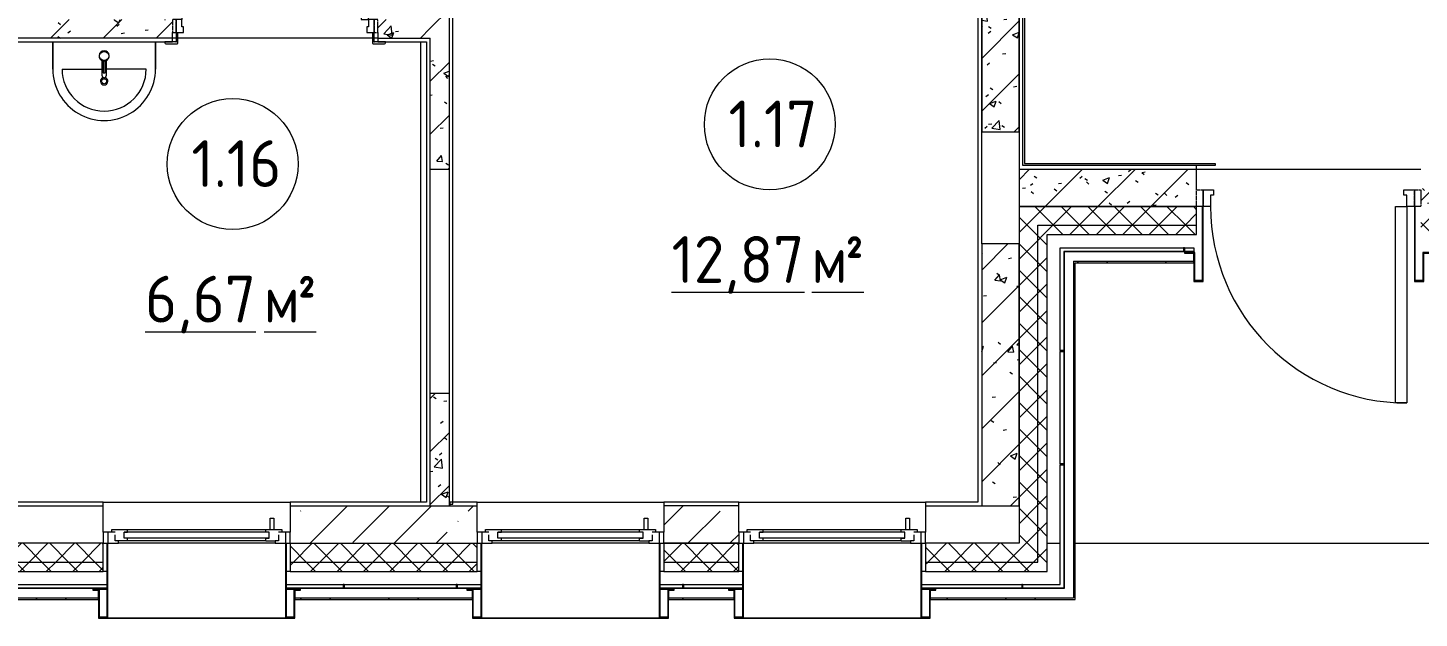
# Model space of a CAD drawing. Header units: millimetres. Extents: x -584918 to 2941280, y 3000189 to 4229862.
# Drawn here: x -426739 to -419294, y 3670675 to 3673830 of the extents above; entities that cross this region are included whole.
import ezdxf

# ---------------------------------------------------------------- set-up
doc = ezdxf.new("R2010")
doc.units = ezdxf.units.MM
doc.linetypes.add('ASVP_Невидимые', pattern=[5, 3, -2])
for name, color, linetype, lineweight in [('_ Окна', 7, 'Continuous', 0), ('Витраж', 7, 'Continuous', 0), ('Двери', 7, 'Continuous', 0), ('Марки помещений', 7, 'Continuous', 0), ('Обобщенные модели', 7, 'Continuous', 0), ('Окна', 7, 'Continuous', 0), ('Перекрытие', 7, 'Continuous', 0), ('Сантехника', 7, 'Continuous', 0), ('Стены', 7, 'Continuous', 0), ('Стены внутренние', 7, 'Continuous', 0), ('Стены наружные', 7, 'Continuous', 0), ('Стены несущие', 7, 'Continuous', 0), ('Стены отделка', 7, 'Continuous', 0), ('Стены перегородки', 7, 'Continuous', 0), ('Стены штриховка', 7, 'Continuous', 0), ('экспертиза условные обозначения', 1, 'Continuous', 0)]:
    doc.layers.add(name, color=color, linetype=linetype, lineweight=lineweight)
doc.styles.add('GOST Common_2', font='', dxfattribs={"height": 500})
doc.styles.add('GOST Common_3', font='', dxfattribs={"width": 0.9, "height": 500})
doc.styles.get('GOST Common_2').set_extended_font_data('GOST Common')
doc.styles.get('GOST Common_3').set_extended_font_data('GOST Common')
pattern_1 = [(45, (-437515.92, 3663725.22), (-141.4214, 141.4214), [])]
pattern_2 = [(50, (-437515.92, 3663725.22), (364.368, -31.8783), [38.1, -419.1]), (355, (-437515.92, 3663725.2), (-70.486, 382.113), [30.48, -335.28]), (100.451, (-437485.56, 3663722.56), (293.885, 350.2334), [32.38, -356.18]), (46.184, (-437515.92, 3663826.8), (542.1585, -84.086), [57.15, -628.65]), (96.636, (-437470.74, 3663819.8), (474.805, 494.855), [48.57, -534.27]), (351.184, (-437515.9, 3663826.8), (474.81, 494.85), [45.72, -502.92]), (21, (-437465.12, 3663801.42), (303.2285, -204.5305), [38.1, -419.1]), (326, (-437465.12, 3663801.4), (123.604, 368.376), [30.48, -335.28]), (71.451, (-437439.86, 3663784.37), (426.834, 163.843), [32.38, -356.18]), (37.5, (-437515.92, 3663725.22), (6.17665, 169.11015), [16.764, -314.452, 16.764, -323.596, -336.55]), (37.5, (-437515.92, 3663725.22), (6.17665, 169.11015), [-671.576, 16.764, -319.786]), (7.5, (-437515.92, 3663725.22), (133.6389, 200.3615), [16.764, -177.292, 16.764, -306.832, -128.27]), (7.5, (-437515.92, 3663725.22), (133.6389, 200.3615), [-517.652, 16.764, -111.506]), (327.5, (-437629.21, 3663725.22), (271.1818, -11.4584), [16.764, -110.236, 16.764, -379.476, -525.78]), (327.5, (-437629.21, 3663725.22), (271.1818, -11.4584), [-523.24, 16.764, -509.016]), (317.5, (-437680, 3663725.22), (296.2585, 50.8528), [16.764, -148.336, 16.764, -246.38, -373.38]), (317.5, (-437680, 3663725.22), (296.2585, 50.8528), [-428.244, 16.764, -356.616])]
pattern_3 = [(45, (-437515.92, 3663725.22), (-235.732, 235.732), []), (45, (-437358.77, 3663725.22), (-235.732, 235.732), [])]
pattern_4 = [(45, (-437515.92, 3663725.22), (-70.7107, 70.7107), []), (135, (-437515.92, 3663725.22), (-70.7107, -70.7107), [])]

# ---------------------------------------------------------------- blocks, each defined once
blk = doc.blocks.new('ASVP_ДверьДеревянная_1 полотно - Входная_внутр_ 1000х2000h_полотно_ Г Л _950 в свету_-7521736-АР Этаж 01')
at = {"layer": 'Двери', "lineweight": 18}
for p, q in [((500, 1050), (460, 1050)), ((460, 1050), (460, 50)), ((500, 50), (500, 1050)), ((-500, 50), (-530, 50)), ((-530, 50), (-530, -20)), ((-500, 10), (-500, 50)), ((-490, 10), (-500, 10)), ((-490, -20), (-490, 10)), ((460, 50), (500, 50)), ((500, 10), (490, 10)), ((490, 10), (490, -20)), ((530, 50), (500, 50)), ((500, 50), (500, 10)), ((530, -20), (530, 50)), ((-530, -20), (-490, -20)), ((490, -20), (530, -20))]:
    blk.add_line(p, q, dxfattribs=at)
at = {"layer": 'Двери', "linetype": 'ASVP_Невидимые', "lineweight": 18}
for p, q in [((-530, 50), (-550, 50)), ((-550, 50), (-550, -20)), ((-530, -20), (-530, 50)), ((550, 50), (530, 50)), ((530, 50), (530, -20)), ((550, -20), (550, 50)), ((-550, -20), (-530, -20)), ((530, -20), (550, -20))]:
    blk.add_line(p, q, dxfattribs=at)
at = {"layer": 'Двери'}
blk.add_arc((500, 50), 1000, 90, 180, dxfattribs=at)
blk = doc.blocks.new('ASVP_НАЛИЧНИК МДФ_Двери - Наличник дверной МДФ-V1-АР Этаж 01')
at = {"layer": 'Обобщенные модели'}
h = blk.add_hatch(dxfattribs=at)
h.set_pattern_fill('FP_4', color=256, style=0, pattern_type=2)
h.set_pattern_definition([(216.87, (-11934, -9612.83), (1249.4985, 833.00223), [208.25, -1874.25]), (206.565, (-11684.1, -9737.78), (-416.5007, -416.5004), [465.661, -465.661]), (198.435, (-11684.1, -9946.03), (-832.9995, -416.5009), [263.418, -1053.671])])
h.paths.add_polyline_path([(-525, -10), (-521.5, -8.5), (-520, -5), (-520, 50), (-530, 50), (-531, 0), (-590, -1), (-590, -5), (-588.5, -8.5), (-585, -10), (-530, -10)])
h.paths.add_polyline_path([(525, -10), (585, -10), (588.5, -8.5), (590, -5), (590, 0), (530, 0), (530, 50), (520, 50), (520, -5), (521.5, -8.5)])
for p, q in [((-531, 0), (-590, 0)), ((-590, 0), (-590, -5)), ((-531, -1), (-531, 0)), ((-530, 50), (-530, -1)), ((-520, -5), (-520, 50)), ((520, 50), (520, -5)), ((530, -1), (530, 50)), ((590, 0), (531, 0)), ((531, 0), (531, -1)), ((590, -5), (590, 0)), ((-585, -10), (-525, -10)), ((-530, -1), (-531, -1)), ((525, -10), (585, -10)), ((531, -1), (530, -1))]:
    blk.add_line(p, q, dxfattribs=at)
for centre, start, end in [((-585, -5), 180, 270), ((-525, -5), 270, 360), ((525, -5), 180, 270), ((585, -5), 270, 360)]:
    blk.add_arc(centre, 5, start, end, dxfattribs=at)
blk = doc.blocks.new('ASVP_ДверьСтальная_1 с фрамугой - Наружная 1200х2000h_полотно_ Г П _с фрамугой_-7940614-АР Этаж 01')
at = {"layer": 'Двери', "lineweight": 18}
for p, q in [((-525, 1150), (-465, 1150)), ((-525, 100), (-525, 1150)), ((-465, 1150), (-465, 100)), ((-565, 100), (-525, 100)), ((-565, 10), (-565, 100)), ((-465, 100), (-525, 100)), ((-525, 100), (-525, 40)), ((525, 100), (565, 100)), ((525, 40), (525, 100)), ((565, 100), (565, 10)), ((-509, 10), (-565, 10)), ((-525, 40), (-509, 40)), ((-509, 40), (-509, 10)), ((509, 40), (525, 40)), ((509, 10), (509, 40)), ((565, 10), (509, 10))]:
    blk.add_line(p, q, dxfattribs=at)
at = {"layer": 'Двери', "linetype": 'ASVP_Невидимые', "lineweight": 18}
for p, q in [((-600, 100), (-565, 100)), ((-600, 10), (-600, 100)), ((-565, 100), (-565, 10)), ((565, 100), (600, 100)), ((565, 10), (565, 100)), ((600, 100), (600, 10)), ((-565, 10), (-600, 10)), ((600, 10), (565, 10))]:
    blk.add_line(p, q, dxfattribs=at)
at = {"layer": 'Двери'}
blk.add_arc((-525, 100), 1050, 0, 90, dxfattribs=at)
blk = doc.blocks.new('ASVP_2D_Раковина - Раковина 550х420-V213-АР Этаж 01')
at = {"layer": 'Сантехника'}
for p, q in [((-384.1, 155), (-384.1, 10)), ((-384.1, 10), (-384.1, 155)), ((-334.1, 155), (-119.1, 155)), ((-119.1, 110.6), (-119.1, 191.9)), ((-115.1, 176), (-115.1, 109.6)), ((-103.1, 176), (-115.1, 176)), ((-103.1, 109.6), (-103.1, 176)), ((-99.1, 191.9), (-99.1, 110.6)), ((115.9, 155), (-99.1, 155)), ((165.9, 10), (165.9, 155)), ((165.9, 155), (165.9, 10))]:
    blk.add_line(p, q, dxfattribs=at)
for centre, radius in [((-109.1, 220), 13.3), ((-109.1, 85), 24.5)]:
    blk.add_circle(centre, radius, dxfattribs=at)
for centre, radius, start, end in [((-109.1, 155), 275, 360, 180), ((-109.1, 155), 275, 360, 180), ((-109.1, 155), 225, 0, 180), ((-109.1, 220), 20, 284.14377, 255.85623), ((-109.1, 191.9), 10, 0, 180), ((-109.1, 85), 27.5, 102.60426, 77.39774), ((-109.1, 85), 25.3, 76.29328, 103.7089)]:
    blk.add_arc(centre, radius, start, end, dxfattribs=at)
blk = doc.blocks.new('Окно_ПВХ_1Створка_1Фрамуга-верх - ОП_2100_h_х950_1ст1фр-7962696-АР Этаж 01')
at = {"layer": '_ Окна'}
for p, q in [((-419, 100), (-500, 100)), ((-500, 100), (-500, 40)), ((-475, 40), (-475, 100)), ((-437, 54), (-437, 86)), ((-437, 86), (-419, 86)), ((-419, 86), (-419, 100)), ((-370, 86), (-419, 86)), ((-370, 86), (-370, 72)), ((370, 86), (370, 72)), ((370, 86), (419, 86)), ((419, 100), (419, 86)), ((500, 100), (419, 100)), ((419, 86), (437, 86)), ((437, 86), (437, 54)), ((475, 40), (475, 100)), ((500, 40), (500, 100)), ((-500, 40), (-437, 40)), ((-455, 26), (-455, 40)), ((-370, 26), (-455, 26)), ((-388, 72), (-388, 40)), ((-370, 72), (-388, 72)), ((-388, 72), (388, 72)), ((-388, 40), (-370, 40)), ((-388, 40), (388, 40)), ((-370, 40), (-370, 26)), ((370, 72), (388, 72)), ((370, 40), (370, 26)), ((388, 40), (370, 40)), ((455, 26), (370, 26)), ((388, 72), (388, 40)), ((437, 40), (500, 40)), ((455, 40), (455, 26))]:
    blk.add_line(p, q, dxfattribs=at)
at = {"layer": 'Окна'}
for p, q in [((-419, 100), (419, 100)), ((-370, 86), (370, 86)), ((-413.5, -34), (-413.5, 26)), ((-393.5, 26), (-393.5, -34)), ((370, 26), (-370, 26)), ((-393.5, -34), (-413.5, -34))]:
    blk.add_line(p, q, dxfattribs=at)
blk = doc.blocks.new('Окно_ПВХ_1Створка_1Фрамуга-верх - ОП_2100_h_х950_1ст1фр-V219-АР Этаж 01')
at = {"layer": '_ Окна'}
for p, q in [((-419, 100), (-500, 100)), ((-500, 100), (-500, 40)), ((-475, 40), (-475, 100)), ((-437, 54), (-437, 86)), ((-437, 86), (-419, 86)), ((-419, 86), (-419, 100)), ((-370, 86), (-419, 86)), ((-370, 86), (-370, 72)), ((370, 86), (370, 72)), ((370, 86), (419, 86)), ((419, 100), (419, 86)), ((500, 100), (419, 100)), ((419, 86), (437, 86)), ((437, 86), (437, 54)), ((475, 40), (475, 100)), ((500, 40), (500, 100)), ((-500, 40), (-437, 40)), ((-455, 26), (-455, 40)), ((-370, 26), (-455, 26)), ((-388, 72), (-388, 40)), ((-370, 72), (-388, 72)), ((-388, 72), (388, 72)), ((-388, 40), (-370, 40)), ((-388, 40), (388, 40)), ((-370, 40), (-370, 26)), ((370, 72), (388, 72)), ((370, 40), (370, 26)), ((388, 40), (370, 40)), ((455, 26), (370, 26)), ((388, 72), (388, 40)), ((437, 40), (500, 40)), ((455, 40), (455, 26))]:
    blk.add_line(p, q, dxfattribs=at)
at = {"layer": 'Окна'}
for p, q in [((-419, 100), (419, 100)), ((-370, 86), (370, 86)), ((-413.5, -34), (-413.5, 26)), ((-393.5, 26), (-393.5, -34)), ((370, 26), (-370, 26)), ((-393.5, -34), (-413.5, -34))]:
    blk.add_line(p, q, dxfattribs=at)
blk = doc.blocks.new('Прямоугольный импост - 5х20 мм  _зазор керамогранита цоколя_-7684918-АР Этаж 01')
at = {"layer": 'Витраж'}
for p, q in [((-2.5, -10), (-2.5, 10)), ((-2.5, 10), (2.5, 10)), ((2.5, 10), (2.5, -10)), ((2.5, -10), (-2.5, -10))]:
    blk.add_line(p, q, dxfattribs=at)
blk = doc.blocks.new('Откос с зашивкой _верх_низ_ - Откос-V250-АР Этаж 01')
at = {"layer": 'Обобщенные модели'}
for p, q in [((-525, 100), (-525, -50)), ((-475, 100), (-525, 100)), ((-520, -55), (-520, 95)), ((-520, 95), (-475, 95)), ((-480, 100), (-480, -300)), ((-475, 100), (-480, 100)), ((475, 100), (-475, 100)), ((-475, -300), (-475, 100)), ((-475, 95), (-475, 100)), ((-475, 100), (475, 100)), ((480, 100), (475, 100)), ((475, 100), (475, -300)), ((525, 100), (475, 100)), ((475, 100), (475, 95)), ((475, 95), (520, 95)), ((480, -300), (480, 100)), ((520, 95), (520, -55)), ((525, -50), (525, 100)), ((-525, -50), (-555, -50)), ((-555, -50), (-555, -55)), ((-555, -55), (-520, -55)), ((-480, -55), (-520, -55)), ((520, -55), (480, -55)), ((520, -55), (555, -55)), ((555, -50), (525, -50)), ((555, -55), (555, -50))]:
    blk.add_line(p, q, dxfattribs=at)
blk = doc.blocks.new('Откос с зашивкой _верх_низ_ - Откос-7941013-АР Этаж 01')
at = {"layer": 'Обобщенные модели'}
for p, q in [((-525, 100), (-525, -50)), ((-475, 100), (-525, 100)), ((-520, -55), (-520, 95)), ((-520, 95), (-475, 95)), ((-480, 100), (-480, -300)), ((-475, 100), (-480, 100)), ((475, 100), (-475, 100)), ((-475, -300), (-475, 100)), ((-475, 95), (-475, 100)), ((-475, 100), (475, 100)), ((480, 100), (475, 100)), ((475, 100), (475, -300)), ((525, 100), (475, 100)), ((475, 100), (475, 95)), ((475, 95), (520, 95)), ((480, -300), (480, 100)), ((520, 95), (520, -55)), ((525, -50), (525, 100)), ((-525, -50), (-555, -50)), ((-555, -50), (-555, -55)), ((-555, -55), (-520, -55)), ((-480, -55), (-520, -55)), ((520, -55), (480, -55)), ((520, -55), (555, -55)), ((555, -50), (525, -50)), ((555, -55), (555, -50))]:
    blk.add_line(p, q, dxfattribs=at)
blk = doc.blocks.new('ASVP_ОТКОС МЕТАЛЛИЧЕСКИЙ_Двери1 - Откос дверей-7903161-АР Этаж 01')
at = {"layer": 'Обобщенные модели'}
for p, q in [((-565, 100), (-615, 100)), ((-615, 100), (-615, -50)), ((-610, -55), (-610, 95)), ((-610, 95), (-565, 95)), ((-570, 100), (-570, -300)), ((-565, 100), (-570, 100)), ((-565, -300), (-565, 100)), ((-565, 95), (-565, 100)), ((570, 100), (565, 100)), ((565, 100), (565, -300)), ((615, 100), (565, 100)), ((565, 100), (565, 95)), ((565, 95), (610, 95)), ((570, -300), (570, 100)), ((610, 95), (610, -55)), ((615, -50), (615, 100)), ((-615, -50), (-665, -50)), ((-665, -50), (-665, -55)), ((-665, -55), (-610, -55)), ((610, -55), (665, -55)), ((665, -50), (615, -50)), ((665, -55), (665, -50))]:
    blk.add_line(p, q, dxfattribs=at)
blk = doc.blocks.new('ASVP_Марка_Помещение_ДваЗначения - Номер Площадь-685795-АР Этаж 01')
at = {"layer": 'Марки помещений'}
blk.add_circle((0, 0), 3.5, dxfattribs=at)

msp = doc.modelspace()

# ---------------------------------------------------------------- hatches: boundary and pattern name
at = {"layer": 'Стены внутренние'}
h = msp.add_hatch(dxfattribs=at)
h.set_pattern_fill('FP_1', color=256, style=0, pattern_type=2)
h.set_pattern_definition(pattern_1)
h.paths.add_polyline_path([(-421435.026, 3673274.55), (-421435.026, 3676374.55), (-421635.026, 3676374.55), (-421635.026, 3673274.55)])
h = msp.add_hatch(dxfattribs=at)
h.set_pattern_fill('FP_2', color=256, style=0, pattern_type=2)
h.set_pattern_definition(pattern_2)
h.paths.add_polyline_path([(-421435.026, 3673274.55), (-421435.026, 3676374.55), (-421635.026, 3676374.55), (-421635.026, 3673274.55)])
h = msp.add_hatch(dxfattribs=at)
h.set_pattern_fill('FP_1', color=256, style=0, pattern_type=2)
h.set_pattern_definition(pattern_1)
h.paths.add_polyline_path([(-424585.026, 3671274.55), (-424485.026, 3671274.55), (-424485.026, 3671874.55), (-424585.026, 3671874.55), (-424585.026, 3671284.55)])
h.paths.add_polyline_path([(-424585.026, 3673074.55), (-424485.026, 3673074.55), (-424485.026, 3674674.55), (-424585.026, 3674674.55), (-424585.026, 3673439.327)])
h = msp.add_hatch(dxfattribs=at)
h.set_pattern_fill('FP_2', color=256, style=0, pattern_type=2)
h.set_pattern_definition(pattern_2)
h.paths.add_polyline_path([(-424585.026, 3671274.55), (-424485.026, 3671274.55), (-424485.026, 3671874.55), (-424585.026, 3671874.55), (-424585.026, 3671284.55)])
h.paths.add_polyline_path([(-424585.026, 3673074.55), (-424485.026, 3673074.55), (-424485.026, 3674674.55), (-424585.026, 3674674.55), (-424585.026, 3673439.327)])
h = msp.add_hatch(dxfattribs=at)
h.set_pattern_fill('FP_1', color=256, style=0, pattern_type=2)
h.set_pattern_definition(pattern_1)
h.paths.add_polyline_path([(-426318.989, 3673774.55), (-425965.328, 3673774.55), (-425965.328, 3673874.55), (-428235.026, 3673874.55), (-428235.026, 3673774.55), (-427252.174, 3673774.55)])
h.paths.add_polyline_path([(-424865.328, 3673774.55), (-424585.026, 3673774.55), (-424585.026, 3673874.55), (-424865.328, 3673874.55), (-424865.328, 3673800.726)])
h = msp.add_hatch(dxfattribs=at)
h.set_pattern_fill('FP_2', color=256, style=0, pattern_type=2)
h.set_pattern_definition(pattern_2)
h.paths.add_polyline_path([(-426318.989, 3673774.55), (-425965.328, 3673774.55), (-425965.328, 3673874.55), (-428235.026, 3673874.55), (-428235.026, 3673774.55), (-427252.174, 3673774.55)])
h.paths.add_polyline_path([(-424865.328, 3673774.55), (-424585.026, 3673774.55), (-424585.026, 3673874.55), (-424865.328, 3673874.55), (-424865.328, 3673800.726)])
h = msp.add_hatch(dxfattribs=at)
h.set_pattern_fill('FP_30', color=256, style=0, pattern_type=2)
h.set_pattern_definition([(45, (-437515.92, 3663725.22), (-224.5064, 224.5064), []), (45, (-437291.42, 3663725.22), (-224.5064, 224.5064), [396.875, -79.375, 3.353, -76.022])])
h.paths.add_polyline_path([(-424452.62, 3671074.55), (-424335.026, 3671074.55), (-424335.026, 3671274.55), (-425335.026, 3671274.55), (-425335.026, 3671074.55)])
h.paths.add_polyline_path([(-423335.026, 3671074.55), (-422935.026, 3671074.55), (-422935.026, 3671274.55), (-423335.026, 3671274.55), (-423335.026, 3671088.55)])
at = {"layer": 'Стены наружные'}
h = msp.add_hatch(dxfattribs=at)
h.set_pattern_fill('FP_1', color=256, style=0, pattern_type=2)
h.set_pattern_definition(pattern_1)
h.paths.add_polyline_path([(-419085.026, 3672874.55), (-419085.026, 3673074.55), (-419285.026, 3673074.55), (-419285.026, 3672874.55)])
h.paths.add_polyline_path([(-421435.026, 3672874.55), (-420485.026, 3672874.55), (-420485.026, 3673074.55), (-421435.026, 3673074.12)])
h = msp.add_hatch(dxfattribs=at)
h.set_pattern_fill('FP_2', color=256, style=0, pattern_type=2)
h.set_pattern_definition(pattern_2)
h.paths.add_polyline_path([(-419085.026, 3672874.55), (-419085.026, 3673074.55), (-419285.026, 3673074.55), (-419285.026, 3672874.55)])
h.paths.add_polyline_path([(-421435.026, 3672874.55), (-420485.026, 3672874.55), (-420485.026, 3673074.55), (-421435.026, 3673074.12)])
h = msp.add_hatch(dxfattribs=at)
h.set_pattern_fill('FP_57', color=256, style=0, pattern_type=2)
h.set_pattern_definition(pattern_4)
h.paths.add_polyline_path([(-421435.026, 3672774.55), (-420485.026, 3672774.55), (-420485.026, 3672874.55), (-421435.026, 3672874.55)])
h.paths.add_polyline_path([(-418585.026, 3672774.55), (-418585.026, 3672874.55), (-419285.026, 3672874.55), (-419285.026, 3672774.55), (-418635.026, 3672774.55)])
h = msp.add_hatch(dxfattribs=at)
h.set_pattern_fill('FP_57', color=256, style=0, pattern_type=2)
h.set_pattern_definition(pattern_4)
h.paths.add_polyline_path([(-421335.026, 3670974.55), (-421335.026, 3672774.55), (-421435.026, 3672774.55), (-421435.026, 3670974.55)])
h = msp.add_hatch(dxfattribs=at)
h.set_pattern_fill('FP_57', color=256, style=0, pattern_type=2)
h.set_pattern_definition(pattern_4)
h.paths.add_polyline_path([(-421335.026, 3672724.55), (-420485.026, 3672724.55), (-420485.026, 3672774.55), (-421335.026, 3672774.55)])
h.paths.add_polyline_path([(-418635.026, 3672724.55), (-418635.026, 3672774.55), (-419285.026, 3672774.55), (-419285.026, 3672724.55), (-418853.512, 3672724.55)])
h = msp.add_hatch(dxfattribs=at)
h.set_pattern_fill('FP_57', color=256, style=0, pattern_type=2)
h.set_pattern_definition(pattern_4)
h.paths.add_polyline_path([(-421285.026, 3670924.55), (-421285.026, 3672724.55), (-421335.026, 3672724.55), (-421335.026, 3670924.55)])
h = msp.add_hatch(dxfattribs=at)
h.set_pattern_fill('FP_1', color=256, style=0, pattern_type=2)
h.set_pattern_definition(pattern_1)
h.paths.add_polyline_path([(-421435.026, 3671274.55), (-421435.026, 3672674.55), (-421635.026, 3672674.55), (-421635.026, 3671274.55)])
h = msp.add_hatch(dxfattribs=at)
h.set_pattern_fill('FP_2', color=256, style=0, pattern_type=2)
h.set_pattern_definition(pattern_2)
h.paths.add_polyline_path([(-421435.026, 3671274.55), (-421435.026, 3672674.55), (-421635.026, 3672674.55), (-421635.026, 3671274.55)])
h = msp.add_hatch(dxfattribs=at)
h.set_pattern_fill('FP_6', color=256, style=0, pattern_type=2)
h.set_pattern_definition(pattern_3)
h.paths.add_polyline_path([(-421143.026, 3670782.55), (-421135.026, 3670782.634), (-421135.026, 3672582.55), (-421143.026, 3672582.55), (-421143.026, 3670832.55)])
h = msp.add_hatch(dxfattribs=at)
h.set_pattern_fill('FP_6', color=256, style=0, pattern_type=2)
h.set_pattern_definition(pattern_3)
h.paths.add_polyline_path([(-421135.026, 3672574.55), (-420500.026, 3672574.55), (-420500.026, 3672582.55), (-421135.026, 3672582.55)])
h = msp.add_hatch(dxfattribs=at)
h.set_pattern_fill('FP_57', color=256, style=0, pattern_type=2)
h.set_pattern_definition(pattern_4)
h.paths.add_polyline_path([(-421653.066, 3670974.55), (-421435.026, 3670974.55), (-421435.026, 3671074.55), (-421935.026, 3671074.55), (-421935.026, 3670974.55), (-421910.026, 3670974.55)])
h.paths.add_polyline_path([(-430085.026, 3670974.55), (-429285.026, 3670974.55), (-429285.026, 3671074.55), (-430085.026, 3671074.55)])
h.paths.add_polyline_path([(-423052.843, 3670974.55), (-422935.026, 3670974.55), (-422935.026, 3671074.55), (-423335.026, 3671074.55), (-423335.026, 3670974.55)])
h.paths.add_polyline_path([(-428285.026, 3670974.55), (-426335.026, 3670974.55), (-426335.026, 3671074.55), (-428285.026, 3671074.55)])
h.paths.add_polyline_path([(-425335.026, 3670974.55), (-424335.026, 3670974.55), (-424335.026, 3671074.55), (-425335.026, 3671074.55)])
h.paths.add_polyline_path([(-432135.026, 3670974.55), (-431085.026, 3670974.55), (-431085.026, 3671074.55), (-432135.026, 3671074.55)])
h = msp.add_hatch(dxfattribs=at)
h.set_pattern_fill('FP_57', color=256, style=0, pattern_type=2)
h.set_pattern_definition(pattern_4)
h.paths.add_polyline_path([(-421653.066, 3670924.55), (-421335.026, 3670924.55), (-421335.026, 3670974.55), (-421935.026, 3670974.55), (-421935.026, 3670924.55), (-421910.026, 3670924.55)])
h.paths.add_polyline_path([(-424452.62, 3670924.55), (-424335.026, 3670924.55), (-424335.026, 3670974.55), (-425335.026, 3670974.55), (-425335.026, 3670924.55), (-425135.026, 3670924.55)])
h.paths.add_polyline_path([(-423335.026, 3670924.55), (-422935.026, 3670924.55), (-422935.026, 3670974.55), (-423335.026, 3670974.55)])
h.paths.add_polyline_path([(-426335.026, 3670924.55), (-426335.026, 3670974.55), (-428285.026, 3670974.55), (-428285.026, 3670924.55), (-427252.174, 3670924.55)])
h.paths.add_polyline_path([(-429285.026, 3670924.55), (-429285.026, 3670974.55), (-430085.026, 3670974.55), (-430085.026, 3670924.55), (-430051.728, 3670924.55)])
h.paths.add_polyline_path([(-431110.026, 3670924.55), (-431085.026, 3670924.55), (-431085.026, 3670974.55), (-432185.026, 3670974.55), (-432185.026, 3670924.55), (-431918.097, 3670924.55)])
h = msp.add_hatch(dxfattribs=at)
h.set_pattern_fill('FP_6', color=256, style=0, pattern_type=2)
h.set_pattern_definition(pattern_3)
h.paths.add_polyline_path([(-426360.026, 3670774.55), (-426360.026, 3670782.55), (-428260.026, 3670782.55), (-428260.026, 3670774.55), (-427252.174, 3670774.55)])
h = msp.add_hatch(dxfattribs=at)
h.set_pattern_fill('FP_6', color=256, style=0, pattern_type=2)
h.set_pattern_definition(pattern_3)
h.paths.add_polyline_path([(-425310.026, 3670774.55), (-424360.026, 3670774.55), (-424360.026, 3670782.55), (-425310.026, 3670782.55)])
h = msp.add_hatch(dxfattribs=at)
h.set_pattern_fill('FP_6', color=256, style=0, pattern_type=2)
h.set_pattern_definition(pattern_3)
h.paths.add_polyline_path([(-423310.026, 3670774.55), (-422960.026, 3670774.55), (-422960.026, 3670782.55), (-423310.026, 3670782.55)])
h = msp.add_hatch(dxfattribs=at)
h.set_pattern_fill('FP_6', color=256, style=0, pattern_type=2)
h.set_pattern_definition(pattern_3)
h.paths.add_polyline_path([(-421335.026, 3670774.55), (-421135.026, 3670774.55), (-421135.026, 3670782.55), (-421910.026, 3670782.55), (-421910.026, 3670774.55), (-421435.026, 3670774.55)])
at = {"layer": 'экспертиза условные обозначения'}
h = msp.add_hatch(dxfattribs=at)
h.set_pattern_fill('GRASS', color=3, scale=24)
h.set_pattern_definition([(90, (-478209.37, 3564622.25), (-431.0523, 431.0523), [114.3, -747.8046]), (45, (-478209.37, 3564622.25), (-431.0523, 431.0523), [114.3, -495.3]), (135, (-478209.37, 3564622.25), (-431.0523, -431.0523), [114.3, -495.3])])
edge = h.paths.add_edge_path()
edge.add_line((-438292.262, 3686569.652), (-430259.503, 3683333.416))
edge.add_line((-430259.503, 3683333.416), (-428543.593, 3682641.93))
edge.add_line((-428543.593, 3682641.93), (-415272.751, 3677293.979))
edge.add_line((-415272.751, 3677293.979), (-415982.926, 3675531.693))
edge.add_line((-415982.926, 3675531.693), (-415982.926, 3673474.55))
edge.add_line((-415982.926, 3673474.55), (-417482.926, 3673474.55))
edge.add_line((-417482.926, 3673474.55), (-417482.926, 3676136.17))
edge.add_line((-417482.926, 3676136.17), (-421682.926, 3677828.708))
edge.add_line((-421682.926, 3677828.708), (-421682.926, 3677774.55))
edge.add_line((-421682.926, 3677774.55), (-423032.926, 3677774.55))
edge.add_line((-423032.926, 3677774.55), (-423032.926, 3678372.737))
edge.add_line((-423032.926, 3678372.737), (-424526.313, 3678974.55))
edge.add_line((-424526.313, 3678974.55), (-426708.102, 3678974.55))
edge.add_line((-426708.102, 3678974.55), (-426708.102, 3679852.235))
edge.add_line((-426708.102, 3679852.235), (-428273.224, 3680482.499))
edge.add_line((-428273.224, 3680482.499), (-430623.41, 3681425.916))
edge.add_arc((-430932.926, 3680370.36), 1100, 73.6575304, 174.5648861)
edge.add_line((-432027.98, 3680474.55), (-434782.926, 3680474.55))
edge.add_line((-434782.926, 3680474.55), (-434782.926, 3683107.812))
edge.add_line((-434782.926, 3683107.812), (-439002.437, 3684807.366))
edge.add_line((-439002.437, 3684807.366), (-438292.262, 3686569.652))

# ---------------------------------------------------------------- linework, layer by layer
at = {"layer": 'Перекрытие'}
for p, q in [((-425945.328, 3673774.55), (-425965.328, 3673774.55)), ((-424895.328, 3673774.55), (-425935.328, 3673774.55)), ((-424865.328, 3673774.55), (-424885.328, 3673774.55)), ((-424635.026, 3671294.55), (-424635.026, 3673754.55)), ((-420485.026, 3673074.55), (-419285.026, 3673074.55)), ((-421285.026, 3671074.55), (-421215.026, 3671074.55)), ((-421195.026, 3671074.55), (-421193.026, 3671074.55)), ((-421135.026, 3671074.55), (-418785.026, 3671074.55))]:
    msp.add_line(p, q, dxfattribs=at)
at = {"layer": 'Стены'}
for p, q in [((-421215.026, 3672654.55), (-420555.026, 3672654.55)), ((-421215.026, 3672104.55), (-421215.026, 3672654.55)), ((-420555.026, 3672634.55), (-421195.026, 3672634.55)), ((-421195.026, 3672634.55), (-421195.026, 3672104.55)), ((-420555.026, 3672654.55), (-420555.026, 3672634.55)), ((-420550.026, 3672654.55), (-420500.026, 3672654.55)), ((-420550.026, 3672654.55), (-420550.026, 3672634.55)), ((-420500.026, 3672634.55), (-420550.026, 3672634.55)), ((-420500.026, 3672654.55), (-420500.026, 3672634.55)), ((-421215.026, 3672104.55), (-421195.026, 3672104.55)), ((-421215.026, 3671499.55), (-421215.026, 3672099.55)), ((-421215.026, 3672099.55), (-421195.026, 3672099.55)), ((-421195.026, 3672099.55), (-421195.026, 3671499.55)), ((-421215.026, 3671499.55), (-421195.026, 3671499.55)), ((-421215.026, 3670854.55), (-421215.026, 3671494.55)), ((-421215.026, 3671494.55), (-421195.026, 3671494.55)), ((-421195.026, 3671494.55), (-421195.026, 3670834.55)), ((-426861.026, 3670854.55), (-426315.026, 3670854.55)), ((-425355.026, 3670854.55), (-425051.026, 3670854.55)), ((-425051.026, 3670854.55), (-425051.026, 3670834.55)), ((-425046.026, 3670854.55), (-424446.026, 3670854.55)), ((-425046.026, 3670854.55), (-425046.026, 3670834.55)), ((-424446.026, 3670854.55), (-424446.026, 3670834.55)), ((-424441.026, 3670854.55), (-424315.026, 3670854.55)), ((-424441.026, 3670854.55), (-424441.026, 3670834.55)), ((-423355.026, 3670854.55), (-423236.026, 3670854.55)), ((-423236.026, 3670854.55), (-423236.026, 3670834.55)), ((-423231.026, 3670854.55), (-422915.026, 3670854.55)), ((-423231.026, 3670854.55), (-423231.026, 3670834.55)), ((-421955.026, 3670854.55), (-421421.026, 3670854.55)), ((-421421.026, 3670854.55), (-421421.026, 3670834.55)), ((-421416.026, 3670854.55), (-421215.026, 3670854.55)), ((-421416.026, 3670854.55), (-421416.026, 3670834.55)), ((-426315.026, 3670834.55), (-426861.026, 3670834.55)), ((-425051.026, 3670834.55), (-425355.026, 3670834.55)), ((-424446.026, 3670834.55), (-425046.026, 3670834.55)), ((-424315.026, 3670834.55), (-424441.026, 3670834.55)), ((-423236.026, 3670834.55), (-423355.026, 3670834.55)), ((-422915.026, 3670834.55), (-423231.026, 3670834.55)), ((-421421.026, 3670834.55), (-421955.026, 3670834.55)), ((-421195.026, 3670834.55), (-421416.026, 3670834.55))]:
    msp.add_line(p, q, dxfattribs=at)
at = {"layer": 'Стены внутренние'}
for p, q in [((-421405.026, 3677467.898), (-421405.026, 3673104.55)), ((-421405.026, 3673104.55), (-420385.026, 3673104.55)), ((-420385.026, 3673094.55), (-420485.026, 3673094.55)), ((-420385.026, 3673104.55), (-420385.026, 3673094.55)), ((-426335.026, 3671294.55), (-425335.026, 3671294.55)), ((-424335.026, 3671294.55), (-423335.026, 3671294.55)), ((-422935.026, 3671294.55), (-421935.026, 3671294.55)), ((-426335.026, 3671134.55), (-426335.026, 3671274.55)), ((-421935.026, 3671274.55), (-421935.026, 3671134.55))]:
    msp.add_line(p, q, dxfattribs=at)
at = {"layer": 'Стены наружные'}
for p, q in [((-426315.026, 3670924.55), (-426335.026, 3670924.55)), ((-425335.026, 3670924.55), (-425355.026, 3670924.55)), ((-424315.026, 3670924.55), (-424335.026, 3670924.55)), ((-423335.026, 3670924.55), (-423355.026, 3670924.55)), ((-422915.026, 3670924.55), (-422935.026, 3670924.55)), ((-421935.026, 3670924.55), (-421955.026, 3670924.55)), ((-426360.026, 3670832.55), (-426315.026, 3670832.55)), ((-425355.026, 3670832.55), (-425310.026, 3670832.55)), ((-424360.026, 3670832.55), (-424315.026, 3670832.55)), ((-423355.026, 3670832.55), (-423310.026, 3670832.55)), ((-422960.026, 3670832.55), (-422915.026, 3670832.55)), ((-421955.026, 3670832.55), (-421910.026, 3670832.55))]:
    msp.add_line(p, q, dxfattribs=at)
at = {"layer": 'Стены несущие'}
for p, q in [((-421635.026, 3676374.55), (-421635.026, 3673274.55)), ((-421435.026, 3673274.55), (-421435.026, 3676374.55)), ((-424485.026, 3674674.55), (-424485.026, 3673074.55)), ((-425965.328, 3673774.55), (-428335.026, 3673774.55)), ((-425965.328, 3673774.55), (-425965.328, 3673804.55)), ((-424865.328, 3673804.55), (-424865.328, 3673774.55)), ((-424865.328, 3673774.55), (-424585.026, 3673774.55)), ((-424585.026, 3673074.55), (-424585.026, 3673774.55)), ((-421635.026, 3673274.55), (-421435.026, 3673274.55)), ((-424585.026, 3673074.55), (-424485.026, 3673074.55)), ((-421435.026, 3673074.55), (-421435.026, 3672874.55)), ((-421435.026, 3673074.55), (-420485.026, 3673074.55)), ((-420485.026, 3672964.55), (-420485.026, 3673074.55)), ((-421435.026, 3672874.55), (-420485.026, 3672874.55)), ((-420485.026, 3672874.55), (-421435.026, 3672874.55)), ((-421635.026, 3672674.55), (-421635.026, 3671274.55)), ((-421435.026, 3672674.55), (-421635.026, 3672674.55)), ((-421435.026, 3671274.55), (-421435.026, 3672674.55)), ((-424485.026, 3671874.55), (-424585.026, 3671874.55)), ((-424585.026, 3671274.55), (-424585.026, 3671874.55)), ((-424485.026, 3671874.55), (-424485.026, 3671274.55)), ((-425335.026, 3671274.55), (-425335.026, 3671134.55)), ((-425335.026, 3671274.55), (-425135.026, 3671274.55)), ((-425135.026, 3671274.55), (-424335.026, 3671274.55)), ((-424335.026, 3671134.55), (-424335.026, 3671274.55)), ((-423335.026, 3671274.55), (-423335.026, 3671134.55)), ((-422935.026, 3671274.55), (-423335.026, 3671274.55)), ((-422935.026, 3671134.55), (-422935.026, 3671274.55)), ((-421635.026, 3671274.55), (-421435.026, 3671274.55)), ((-425335.026, 3671074.55), (-424335.026, 3671074.55)), ((-423335.026, 3671074.55), (-422935.026, 3671074.55)), ((-422935.026, 3671074.55), (-423335.026, 3671074.55))]:
    msp.add_line(p, q, dxfattribs=at)
at = {"layer": 'Стены отделка'}
for p, q in [((-421435.026, 3677512.332), (-421435.026, 3673074.55)), ((-421415.026, 3673094.55), (-421415.026, 3677482.71)), ((-421635.026, 3672674.55), (-421635.026, 3676224.55)), ((-421655.026, 3676204.55), (-421655.026, 3671294.55)), ((-424465.026, 3671284.55), (-424465.026, 3674654.55)), ((-427315.026, 3673754.55), (-425965.328, 3673754.55)), ((-425965.328, 3673754.55), (-425965.328, 3673774.55)), ((-424865.328, 3673774.55), (-424865.328, 3673754.55)), ((-424865.328, 3673754.55), (-424605.026, 3673754.55)), ((-424605.026, 3673754.55), (-424605.026, 3671294.55)), ((-420485.026, 3673094.55), (-421415.026, 3673094.55)), ((-420485.026, 3673074.55), (-420485.026, 3673094.55)), ((-424585.026, 3671874.55), (-424585.026, 3673074.55)), ((-424485.026, 3673074.55), (-424485.026, 3671874.55)), ((-421193.026, 3672632.55), (-421193.026, 3670832.55)), ((-420500.026, 3672632.55), (-421193.026, 3672632.55)), ((-420500.026, 3672574.55), (-420500.026, 3672632.55)), ((-421135.026, 3670774.55), (-421135.026, 3672574.55)), ((-421135.026, 3672574.55), (-420500.026, 3672574.55)), ((-426335.026, 3671294.55), (-427315.026, 3671294.55)), ((-426335.026, 3671274.55), (-426335.026, 3671294.55)), ((-425335.026, 3671294.55), (-425335.026, 3671274.55)), ((-424605.026, 3671294.55), (-425335.026, 3671294.55)), ((-424335.026, 3671294.55), (-424480.026, 3671294.55)), ((-424480.026, 3671294.55), (-424480.026, 3671274.55)), ((-424335.026, 3671274.55), (-424335.026, 3671294.55)), ((-422935.026, 3671294.55), (-423335.026, 3671294.55)), ((-423335.026, 3671294.55), (-423335.026, 3671274.55)), ((-422935.026, 3671274.55), (-422935.026, 3671294.55)), ((-421655.026, 3671294.55), (-421935.026, 3671294.55)), ((-421935.026, 3671294.55), (-421935.026, 3671274.55)), ((-427335.026, 3671274.55), (-426335.026, 3671274.55)), ((-425135.026, 3671274.55), (-424585.026, 3671274.55)), ((-424485.026, 3671284.55), (-424465.026, 3671284.55)), ((-421935.026, 3671274.55), (-421635.026, 3671274.55)), ((-426360.026, 3670832.55), (-428260.026, 3670832.55)), ((-428260.026, 3670774.55), (-426360.026, 3670774.55)), ((-426360.026, 3670774.55), (-426360.026, 3670832.55)), ((-424360.026, 3670832.55), (-425310.026, 3670832.55)), ((-425310.026, 3670832.55), (-425310.026, 3670774.55)), ((-425310.026, 3670774.55), (-424360.026, 3670774.55)), ((-424360.026, 3670774.55), (-424360.026, 3670832.55)), ((-422960.026, 3670832.55), (-423310.026, 3670832.55)), ((-423310.026, 3670832.55), (-423310.026, 3670774.55)), ((-423310.026, 3670774.55), (-422960.026, 3670774.55)), ((-422960.026, 3670774.55), (-422960.026, 3670832.55)), ((-421193.026, 3670832.55), (-421910.026, 3670832.55)), ((-421910.026, 3670832.55), (-421910.026, 3670774.55)), ((-421910.026, 3670774.55), (-421135.026, 3670774.55))]:
    msp.add_line(p, q, dxfattribs=at)
at = {"layer": 'Стены перегородки'}
for p, q in [((-421435.026, 3672874.55), (-421435.026, 3671074.55)), ((-420485.026, 3672724.55), (-420485.026, 3672874.55)), ((-421285.026, 3672724.55), (-420485.026, 3672724.55)), ((-421285.026, 3670924.55), (-421285.026, 3672724.55)), ((-426335.026, 3671074.55), (-428285.026, 3671074.55)), ((-426335.026, 3670924.55), (-426335.026, 3671074.55)), ((-425335.026, 3671074.55), (-425335.026, 3670924.55)), ((-424335.026, 3670924.55), (-424335.026, 3671074.55)), ((-423335.026, 3671074.55), (-423335.026, 3670924.55)), ((-422935.026, 3670924.55), (-422935.026, 3671074.55)), ((-421435.026, 3671074.55), (-421935.026, 3671074.55)), ((-421935.026, 3671074.55), (-421935.026, 3670924.55)), ((-428285.026, 3670924.55), (-426335.026, 3670924.55)), ((-425335.026, 3670924.55), (-424335.026, 3670924.55)), ((-423335.026, 3670924.55), (-422935.026, 3670924.55)), ((-421935.026, 3670924.55), (-421285.026, 3670924.55))]:
    msp.add_line(p, q, dxfattribs=at)
at = {"layer": 'Стены штриховка'}
for p, q in [((-421335.026, 3672774.55), (-420485.026, 3672774.55)), ((-421335.026, 3670974.55), (-421335.026, 3672774.55)), ((-421143.026, 3672582.55), (-421143.026, 3670782.55)), ((-421143.026, 3672582.55), (-420500.026, 3672582.55)), ((-428285.026, 3670974.55), (-426335.026, 3670974.55)), ((-425335.026, 3670974.55), (-424335.026, 3670974.55)), ((-423335.026, 3670974.55), (-422935.026, 3670974.55)), ((-421935.026, 3670974.55), (-421335.026, 3670974.55)), ((-428260.026, 3670782.55), (-426360.026, 3670782.55)), ((-425310.026, 3670782.55), (-424360.026, 3670782.55)), ((-423310.026, 3670782.55), (-422960.026, 3670782.55)), ((-421910.026, 3670782.55), (-421143.026, 3670782.55))]:
    msp.add_line(p, q, dxfattribs=at)

# ---------------------------------------------------------------- block references
at = {"layer": 'Витраж', "extrusion": (0, 0, -1)}
for p, rotation in [((420552.526, 3672644.55), 180), ((421205.026, 3672102.05), 90.00000000000014), ((421205.026, 3671497.05), 90.00000000000014), ((425048.526, 3670844.55), 180), ((424443.526, 3670844.55), 180), ((423233.526, 3670844.55), 180), ((421418.526, 3670844.55), 180)]:
    msp.add_blockref('Прямоугольный импост - 5х20 мм  _зазор керамогранита цоколя_-7684918-АР Этаж 01', p, dxfattribs=dict(at, rotation=rotation))
at = {"layer": 'Двери'}
msp.add_blockref('ASVP_ДверьДеревянная_1 полотно - Входная_внутр_ 1000х2000h_полотно_ Г Л _950 в свету_-7521736-АР Этаж 01', (-425415.328, 3673824.55), dxfattribs=at)
at = {"layer": 'Двери', "rotation": 180}
msp.add_blockref('ASVP_ДверьСтальная_1 с фрамугой - Наружная 1200х2000h_полотно_ Г П _с фрамугой_-7940614-АР Этаж 01', (-419885.026, 3672974.55), dxfattribs=at)
at = {"layer": 'Марки помещений', "xscale": 99.99999999999993, "yscale": 99.99999999999993, "zscale": 99.99999999999993}
for p in [(-422768.878, 3673313.365), (-425642.692, 3673101.465)]:
    msp.add_blockref('ASVP_Марка_Помещение_ДваЗначения - Номер Площадь-685795-АР Этаж 01', p, dxfattribs=at)
at = {"layer": 'Обобщенные модели'}
msp.add_blockref('ASVP_НАЛИЧНИК МДФ_Двери - Наличник дверной МДФ-V1-АР Этаж 01', (-425415.328, 3673754.55), dxfattribs=at)
at = {"layer": 'Обобщенные модели', "rotation": 180}
for name, p in [('ASVP_ОТКОС МЕТАЛЛИЧЕСКИЙ_Двери1 - Откос дверей-7903161-АР Этаж 01', (-419885.026, 3672574.55)), ('Откос с зашивкой _верх_низ_ - Откос-V250-АР Этаж 01', (-425835.026, 3670774.55)), ('Откос с зашивкой _верх_низ_ - Откос-7941013-АР Этаж 01', (-423835.026, 3670774.55)), ('Откос с зашивкой _верх_низ_ - Откос-7941013-АР Этаж 01', (-422435.026, 3670774.55))]:
    msp.add_blockref(name, p, dxfattribs=at)
at = {"layer": 'Окна', "rotation": 180}
for name, p in [('Окно_ПВХ_1Створка_1Фрамуга-верх - ОП_2100_h_х950_1ст1фр-7962696-АР Этаж 01', (-425835.026, 3671174.55)), ('Окно_ПВХ_1Створка_1Фрамуга-верх - ОП_2100_h_х950_1ст1фр-V219-АР Этаж 01', (-423835.026, 3671174.55)), ('Окно_ПВХ_1Створка_1Фрамуга-верх - ОП_2100_h_х950_1ст1фр-V219-АР Этаж 01', (-422435.026, 3671174.55))]:
    msp.add_blockref(name, p, dxfattribs=at)
at = {"layer": 'Сантехника', "rotation": 180}
msp.add_blockref('ASVP_2D_Раковина - Раковина 550х420-V213-АР Этаж 01', (-426439.403, 3673764.55), dxfattribs=at)

# ---------------------------------------------------------------- texts
at = {"layer": 'Марки помещений', "char_height": 250, "attachment_point": 1}
for s, insert, width, style in [('1.17', (-422989.835, 3673441.09), 548.35425, 'GOST Common_2'), ('1.16', (-425863.65, 3673229.19), 548.35425, 'GOST Common_2'), ('\\L12,87 ', (-423294.471, 3672716.559), 909.11362, 'GOST Common_2'), ('\\L\\fGOST Common|b0|i0|c238|p34|;\\W.9;\\L²', (-422365.784, 3672716.559), 165.94931, 'GOST Common_3'), ('\\L\\fGOST Common|b0|i0|c204|p34|;\\W.9;\\Lм', (-422544.378, 3672716.559), 216.45562, 'GOST Common_2'), ('\\L6,67 ', (-426111.586, 3672504.659), 772.02506, 'GOST Common_2'), ('\\L\\fGOST Common|b0|i0|c238|p34|;\\W.9;\\L²', (-425296.008, 3672504.659), 165.94931, 'GOST Common_3'), ('\\L\\fGOST Common|b0|i0|c204|p34|;\\W.9;\\Lм', (-425474.602, 3672504.659), 216.45562, 'GOST Common_2')]:
    msp.add_mtext(s, dxfattribs=dict(at, insert=insert, width=width, style=style))

doc.saveas('drawing.dxf')
